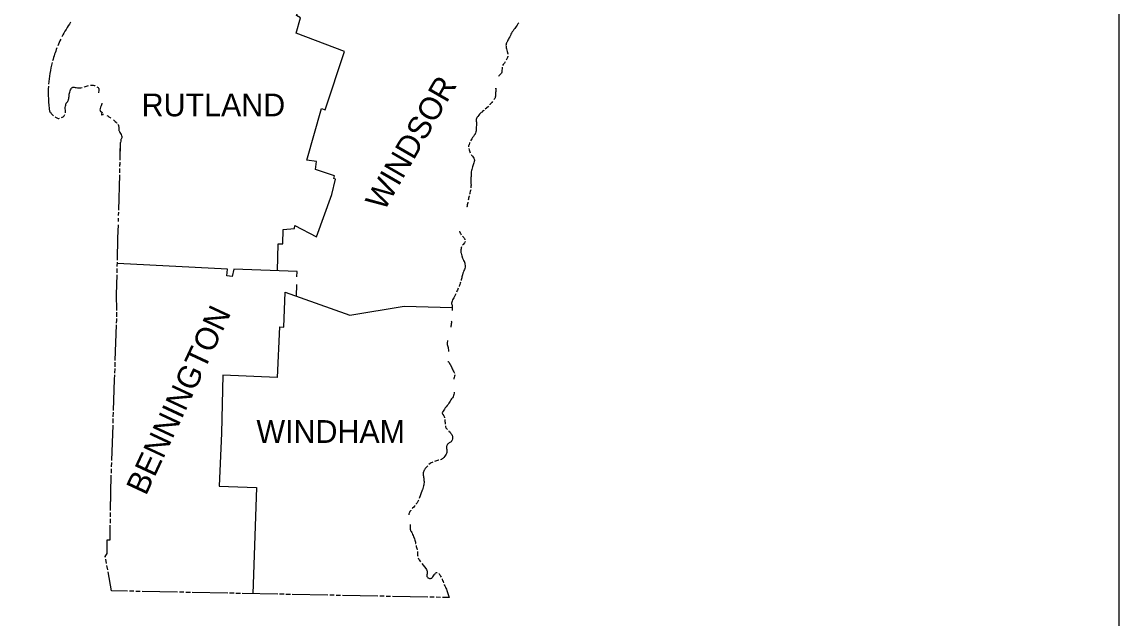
# Model space of a CAD drawing. Extents: x 0 to 32, y 0 to 21.
# Drawn here: x 28.138 to 32, y 15.799 to 17.897 of the extents above; entities that cross this region are included whole.
import ezdxf

# ---------------------------------------------------------------- set-up
doc = ezdxf.new("R2010")
doc.units = 0
doc.layers.add('NBT', color=7, linetype='Continuous')

msp = doc.modelspace()

# ---------------------------------------------------------------- linework, layer by layer
at = {"layer": 'NBT'}
for p, q in [((29.192, 17.5921), (29.2049, 17.5881)), ((29.0447, 16.8238), (29.0594, 16.8233))]:
    msp.add_line(p, q, dxfattribs=at)
msp.add_lwpolyline([(0, 0), (32, 0), (32, 21), (0, 21)], close=True, dxfattribs=at)
for points in [[(29.2049, 17.5881), (29.2728, 17.7927), (29.1029, 17.8581), (29.1188, 17.9115), (29.1044, 17.9198), (29.145, 18.02)], [(29.8867, 17.8937), (29.8837, 17.8899), (29.8806, 17.8855), (29.8774, 17.881), (29.8749, 17.8773), (29.8724, 17.8737), (29.8697, 17.8699), (29.8671, 17.8663), (29.8641, 17.862), (29.8612, 17.8576), (29.8592, 17.8536), (29.8574, 17.8495), (29.8548, 17.845), (29.8523, 17.8403), (29.8505, 17.8366), (29.8487, 17.8328), (29.8466, 17.829), (29.8444, 17.8251), (29.8436, 17.8233), (29.8427, 17.8205), (29.8421, 17.8176), (29.8418, 17.8136), (29.8419, 17.8116), (29.8422, 17.8096), (29.843, 17.8058), (29.8438, 17.8021), (29.8458, 17.7933), (29.8479, 17.7845), (29.8481, 17.7834)], [(29.8483, 17.7769), (29.848, 17.7752), (29.847, 17.7721), (29.8457, 17.7691), (29.8435, 17.7652), (29.8422, 17.7628)], [(29.8281, 17.738), (29.8279, 17.7362), (29.8278, 17.7318), (29.8277, 17.7274), (29.8277, 17.7236), (29.8277, 17.7217), (29.8273, 17.7198), (29.8262, 17.7172), (29.8249, 17.7156), (29.8204, 17.711), (29.8167, 17.7072), (29.8149, 17.7052)], [(29.8389, 17.757), (29.8387, 17.7567), (29.8362, 17.7522), (29.8347, 17.7501), (29.8322, 17.7472), (29.8301, 17.7442)], [(28.2913, 17.5773), (28.2915, 17.579), (28.2914, 17.583), (28.2911, 17.587), (28.2902, 17.5918), (28.2898, 17.5941), (28.2899, 17.5964), (28.2908, 17.6002), (28.2918, 17.6039), (28.2928, 17.6077), (28.2938, 17.6113), (28.2943, 17.6124), (28.2956, 17.6141), (28.298, 17.6162), (28.2991, 17.6174), (28.2999, 17.6187), (28.3015, 17.6228), (28.3022, 17.6249), (28.3027, 17.627), (28.3032, 17.6307), (28.3037, 17.6343), (28.3039, 17.6384), (28.3042, 17.6424), (28.305, 17.6464), (28.3061, 17.6503), (28.3074, 17.6541), (28.309, 17.6578), (28.3109, 17.6622), (28.3122, 17.6641), (28.3142, 17.6658), (28.3161, 17.6668), (28.3175, 17.6672), (28.3196, 17.6672), (28.3217, 17.667), (28.3253, 17.6664), (28.329, 17.6658), (28.3332, 17.6655), (28.3375, 17.6653), (28.3416, 17.6653), (28.3457, 17.6655), (28.3501, 17.6661), (28.3501, 17.6661)], [(28.3568, 17.6678), (28.3581, 17.6683), (28.3618, 17.6695), (28.3654, 17.6707), (28.369, 17.6719), (28.3725, 17.673)], [(28.3793, 17.6743), (28.3806, 17.6744), (28.3846, 17.6745), (28.3882, 17.6743), (28.3917, 17.6736), (28.3939, 17.673), (28.3955, 17.6723)], [(28.4017, 17.6692), (28.404, 17.6677), (28.4058, 17.6662), (28.4074, 17.6642), (28.4083, 17.6624), (28.4087, 17.661), (28.4088, 17.6589), (28.4087, 17.6569), (28.4075, 17.6477)], [(29.8057, 17.6615), (29.8057, 17.6642), (29.8057, 17.6602), (29.8057, 17.6564), (29.8055, 17.6523), (29.8052, 17.6483), (29.8051, 17.6443), (29.8051, 17.6402), (29.8047, 17.6363), (29.8039, 17.6323), (29.8033, 17.6304), (29.8022, 17.6277), (29.8008, 17.625), (29.7991, 17.6225)], [(29.7949, 17.6174), (29.7915, 17.6141), (29.7879, 17.6105), (29.785, 17.6063), (29.7846, 17.6058)], [(28.2351, 17.5817), (28.2382, 17.579), (28.2412, 17.5753), (28.2443, 17.5717), (28.2483, 17.568), (28.2495, 17.5671)], [(28.4196, 17.611), (28.419, 17.6089), (28.4179, 17.6051), (28.4167, 17.6013), (28.4149, 17.5968), (28.4131, 17.5924), (28.4127, 17.5907), (28.4126, 17.5878), (28.4129, 17.5852), (28.4133, 17.5841), (28.4197, 17.578), (28.4198, 17.5772), (28.4196, 17.5764), (28.418, 17.5733), (28.4175, 17.5718), (28.4176, 17.5712), (28.418, 17.5707), (28.4187, 17.5702), (28.4195, 17.5702), (28.421, 17.5708), (28.4233, 17.5719), (28.4243, 17.5722), (28.4248, 17.5722)], [(29.2382, 17.3555), (29.1715, 17.3783), (29.1745, 17.4058), (29.1402, 17.4108), (29.1922, 17.592)], [(29.7641, 17.5861), (29.7635, 17.5855), (29.7597, 17.5815), (29.7577, 17.5801), (29.7544, 17.5783), (29.7529, 17.5773), (29.7516, 17.5761), (29.7487, 17.5724), (29.746, 17.5687), (29.7428, 17.5647), (29.7397, 17.5605), (29.7387, 17.5588), (29.738, 17.5575), (29.7372, 17.5553), (29.737, 17.5531), (29.7372, 17.5484), (29.7376, 17.5438), (29.738, 17.5403), (29.7383, 17.5367), (29.7382, 17.5341), (29.7372, 17.5264), (29.7374, 17.5226), (29.7374, 17.5187), (29.7369, 17.5143), (29.7358, 17.51), (29.7346, 17.5062), (29.7337, 17.5043), (29.7328, 17.5026), (29.73, 17.4984), (29.7272, 17.4943), (29.7245, 17.4902), (29.7218, 17.486), (29.7192, 17.482), (29.7172, 17.4788)], [(29.7807, 17.6005), (29.7787, 17.5983), (29.7749, 17.5947), (29.7731, 17.5933), (29.7688, 17.5905)], [(28.255, 17.5628), (28.2565, 17.5618), (28.2607, 17.5595), (28.2626, 17.5587), (28.2653, 17.5578), (28.2667, 17.5577), (28.2682, 17.5577), (28.2702, 17.5583)], [(28.2767, 17.5605), (28.2792, 17.5614), (28.2809, 17.5622), (28.2827, 17.5632), (28.2847, 17.5648), (28.286, 17.5663), (28.2876, 17.5687), (28.2888, 17.5709)], [(28.4366, 17.5681), (28.4399, 17.5662), (28.4443, 17.5633), (28.4486, 17.5602), (28.4502, 17.5587)], [(28.4596, 17.5524), (28.4626, 17.5502), (28.4665, 17.5467), (28.4703, 17.5429), (28.4717, 17.5412)], [(28.4757, 17.5358), (28.4762, 17.5352), (28.4772, 17.5333), (28.4783, 17.5307), (28.4791, 17.5278), (28.4792, 17.5256), (28.4791, 17.5224), (28.4791, 17.5192), (28.4795, 17.5153), (28.4799, 17.5134), (28.4807, 17.5117), (28.4827, 17.508), (28.4847, 17.5044), (28.4867, 17.5006), (28.4888, 17.4967), (28.4895, 17.4947), (28.4897, 17.4932), (28.4895, 17.491), (28.4891, 17.4887), (28.4885, 17.4869), (28.4872, 17.4842), (28.4865, 17.4828), (28.4861, 17.4814), (28.4854, 17.4778), (28.4852, 17.4731)], [(28.4834, 17.4107), (28.4852, 17.4731)], [(28.4841, 17.4337), (28.4852, 17.4705)], [(29.7145, 17.4728), (29.7135, 17.4699), (29.7121, 17.4662), (29.7107, 17.4626), (29.7103, 17.4608), (29.7104, 17.458)], [(29.7112, 17.4515), (29.7112, 17.4513), (29.7118, 17.4475), (29.7128, 17.4437), (29.714, 17.44), (29.7156, 17.4366)], [(29.7191, 17.431), (29.7208, 17.4287), (29.7239, 17.4246), (29.7266, 17.421), (29.7291, 17.4171), (29.7299, 17.4153), (29.7302, 17.4139), (29.7305, 17.4119), (29.7304, 17.4099), (29.7298, 17.4058), (29.7289, 17.4018), (29.7278, 17.3978), (29.7267, 17.3939), (29.7254, 17.3902), (29.7242, 17.3866), (29.723, 17.3823), (29.7218, 17.3781), (29.7208, 17.3741), (29.7198, 17.37), (29.7192, 17.3661), (29.719, 17.3622), (29.719, 17.3578), (29.719, 17.3536), (29.7186, 17.3499), (29.7182, 17.3462), (29.7179, 17.3423), (29.7177, 17.3385), (29.7176, 17.3347), (29.7177, 17.3309), (29.7184, 17.3271), (29.7188, 17.3252), (29.7189, 17.3232), (29.7186, 17.3194), (29.7182, 17.3155), (29.7182, 17.3127)], [(28.4822, 17.366), (28.4827, 17.3818)], [(28.4822, 17.366), (28.4827, 17.3818)], [(28.4828, 17.3883), (28.4832, 17.4041)], [(28.4828, 17.3883), (28.4831, 17.3987)], [(28.4786, 17.2346), (28.482, 17.3593)], [(28.4786, 17.2346), (28.482, 17.3593)], [(29.0372, 17.0215), (29.0399, 17.1161), (29.0559, 17.1162), (29.0577, 17.167), (29.0972, 17.1697), (29.0986, 17.1807), (29.1747, 17.1404), (29.2283, 17.2901), (29.2412, 17.3433), (29.2357, 17.3462), (29.2382, 17.3555)], [(29.7175, 17.3062), (29.7171, 17.3041), (29.716, 17.2999), (29.715, 17.2962), (29.714, 17.2923), (29.7137, 17.291)], [(29.712, 17.2847), (29.712, 17.2844), (29.7111, 17.2808), (29.7102, 17.2771), (29.7095, 17.2731), (29.7088, 17.2694)], [(28.4781, 17.2163), (28.4784, 17.228)], [(28.4781, 17.2183), (28.4784, 17.228)], [(29.7076, 17.263), (29.7072, 17.261), (29.7056, 17.2529), (29.7049, 17.2492), (29.7043, 17.2456), (29.7042, 17.245)], [(28.4773, 17.1947), (28.4777, 17.2063)], [(28.474, 17.0584), (28.4759, 17.1378), (28.4772, 17.1833)], [(28.474, 17.0584), (28.4759, 17.1378), (28.4772, 17.1833)], [(29.678, 17.1603), (29.6794, 17.1566), (29.6815, 17.1527), (29.6843, 17.1483)], [(29.6885, 17.1433), (29.6912, 17.1403), (29.6932, 17.1384), (29.6949, 17.1363), (29.6959, 17.1345), (29.6968, 17.1318), (29.6971, 17.1307)], [(29.6976, 17.1242), (29.6976, 17.1235), (29.6972, 17.1225), (29.6968, 17.1216), (29.6954, 17.1196), (29.6909, 17.1141), (29.6891, 17.1112)], [(29.6858, 17.1056), (29.6846, 17.1024), (29.6837, 17.0987), (29.6832, 17.0947), (29.683, 17.0907), (29.683, 17.087), (29.6832, 17.0852), (29.6835, 17.0833), (29.6849, 17.0783), (29.6866, 17.0735), (29.6891, 17.0661), (29.6918, 17.0588), (29.6927, 17.057), (29.6944, 17.0543), (29.6952, 17.053), (29.6957, 17.0516), (29.6967, 17.048), (29.6974, 17.0444), (29.6982, 17.0405), (29.6987, 17.0367), (29.6985, 17.0338), (29.6973, 17.0297), (29.6957, 17.0257), (29.6939, 17.0219), (29.6922, 17.0181), (29.6904, 17.0128), (29.6887, 17.0074), (29.6878, 17.0038), (29.6869, 17.0001), (29.6859, 16.9964), (29.685, 16.9928), (29.684, 16.9891), (29.6836, 16.9877)], [(28.4735, 17.0361), (28.4738, 17.0518)], [(28.4735, 17.0361), (28.4738, 17.0518)], [(29.106, 17.0004), (29.1064, 17.0189), (28.8836, 17.0272), (28.8782, 17.0012), (28.8593, 17.0035), (28.8617, 17.027), (28.4737, 17.0465)], [(28.4715, 16.8822), (28.4712, 16.9375), (28.4728, 17.0071)], [(28.4715, 16.8822), (28.4712, 16.9375), (28.4728, 17.0071)], [(28.473, 17.0137), (28.4733, 17.0295)], [(28.473, 17.0137), (28.4733, 17.0295)], [(29.1043, 16.9325), (29.1053, 16.9735)], [(29.674, 16.9607), (29.6725, 16.957), (29.671, 16.9533), (29.6693, 16.9497), (29.6678, 16.9463)], [(29.6818, 16.9813), (29.6808, 16.9777), (29.6796, 16.9734), (29.6782, 16.9692), (29.6773, 16.967), (29.6771, 16.9665)], [(29.0594, 16.8232), (29.0649, 16.9467), (29.2917, 16.8652), (29.4832, 16.8965), (29.6528, 16.8918)], [(29.6652, 16.9403), (29.6643, 16.9383), (29.6609, 16.9305), (29.6585, 16.9263), (29.656, 16.9223), (29.6541, 16.9186), (29.6522, 16.9147), (29.6507, 16.911), (29.6495, 16.9073), (29.6495, 16.9065), (29.6501, 16.9049), (29.6516, 16.9026), (29.6522, 16.9014), (29.6525, 16.9002), (29.6527, 16.8965), (29.6528, 16.8928), (29.6528, 16.8892), (29.6527, 16.8855), (29.6527, 16.8821)], [(28.4713, 16.8375), (28.4717, 16.8471), (28.4716, 16.8532)], [(28.4713, 16.8375), (28.4717, 16.8471), (28.4716, 16.8532)], [(28.4716, 16.8599), (28.4715, 16.8757)], [(28.4716, 16.8599), (28.4715, 16.8757)], [(29.6494, 16.8438), (29.6496, 16.843), (29.6498, 16.8409), (29.6498, 16.8388), (29.6493, 16.8347), (29.6487, 16.8305), (29.6482, 16.8268), (29.6475, 16.823), (29.6473, 16.8224)], [(28.4665, 16.7062), (28.4711, 16.8309)], [(28.4665, 16.7062), (28.4711, 16.8309)], [(29.0447, 16.8238), (29.0367, 16.6458), (28.8453, 16.6543), (28.8408, 16.4497), (28.8319, 16.2638)], [(29.6362, 16.7756), (29.6356, 16.7736), (29.6347, 16.7696), (29.6343, 16.7658), (29.6344, 16.764), (29.6347, 16.7622), (29.6359, 16.7585), (29.6372, 16.7548), (29.6382, 16.7512), (29.6388, 16.7475), (29.6392, 16.743), (29.6392, 16.7384), (29.6392, 16.7373)], [(28.4657, 16.6838), (28.4662, 16.6996)], [(28.4657, 16.6838), (28.4662, 16.6996)], [(29.6373, 16.7027), (29.6378, 16.7022), (29.6391, 16.701), (29.6402, 16.6996), (29.6453, 16.6919), (29.6498, 16.6838), (29.6512, 16.6803), (29.6526, 16.6767), (29.6543, 16.6728), (29.6562, 16.6689), (29.6585, 16.6653), (29.6607, 16.6615), (29.6607, 16.6614)], [(28.4603, 16.5301), (28.4641, 16.6388), (28.4647, 16.6548)], [(28.4603, 16.5301), (28.4641, 16.6388), (28.4647, 16.6548)], [(28.4649, 16.6614), (28.4655, 16.6772)], [(28.4649, 16.6614), (28.4655, 16.6772)], [(29.6622, 16.6551), (29.662, 16.6541), (29.661, 16.6502), (29.6598, 16.6464), (29.6587, 16.6424), (29.6579, 16.6401)], [(29.6592, 16.5946), (29.6592, 16.5933), (29.6591, 16.5904), (29.6585, 16.5865), (29.6573, 16.5826), (29.6556, 16.5783), (29.6532, 16.5743), (29.6504, 16.5707), (29.6475, 16.567), (29.6452, 16.563), (29.6427, 16.559), (29.6403, 16.5551), (29.6377, 16.5513), (29.6343, 16.5471), (29.6308, 16.5428), (29.6279, 16.5389), (29.6251, 16.535), (29.6226, 16.5313), (29.6202, 16.5275), (29.6192, 16.5257), (29.618, 16.5229), (29.6177, 16.5215), (29.6176, 16.5202), (29.6178, 16.5182), (29.6194, 16.5152), (29.623, 16.5105), (29.6245, 16.5081), (29.6254, 16.5055), (29.6257, 16.504)], [(28.4587, 16.4853), (28.4593, 16.5011)], [(28.4587, 16.4853), (28.4593, 16.5011)], [(28.4595, 16.5077), (28.4601, 16.5234)], [(28.4595, 16.5077), (28.4601, 16.5234)], [(29.6264, 16.4975), (29.6264, 16.4946), (29.6266, 16.4909), (29.6272, 16.4873), (29.6278, 16.4838), (29.6281, 16.482)], [(28.4542, 16.354), (28.4585, 16.4787)], [(28.4542, 16.354), (28.4585, 16.4787)], [(29.6406, 16.4577), (29.6412, 16.4571), (29.6449, 16.4531), (29.6481, 16.4492), (29.6508, 16.4451), (29.6528, 16.4416), (29.6536, 16.4398), (29.654, 16.4379), (29.6541, 16.436), (29.6537, 16.4331), (29.653, 16.4302), (29.6521, 16.4258), (29.6513, 16.4236), (29.6501, 16.4217), (29.6483, 16.4198), (29.6422, 16.4157), (29.6383, 16.4124), (29.6364, 16.4107), (29.6347, 16.4086), (29.6336, 16.4067), (29.6331, 16.4052), (29.6327, 16.4028), (29.6327, 16.4005), (29.633, 16.3965), (29.6334, 16.3925), (29.6335, 16.3881), (29.6335, 16.3837), (29.6333, 16.3818), (29.6327, 16.3789), (29.6315, 16.3761), (29.6292, 16.3722), (29.6264, 16.3686), (29.6232, 16.3647), (29.6195, 16.361), (29.6177, 16.3595), (29.6148, 16.3577), (29.6133, 16.3569), (29.6117, 16.3564), (29.6113, 16.3562)], [(29.6289, 16.4755), (29.6292, 16.4722), (29.6296, 16.4702), (29.63, 16.4692), (29.6306, 16.4683), (29.6339, 16.4647), (29.6361, 16.4624)], [(28.4534, 16.3316), (28.454, 16.3473)], [(28.4534, 16.3316), (28.454, 16.3473)], [(29.5839, 16.3481), (29.5821, 16.3471), (29.5782, 16.3451), (29.5746, 16.3428), (29.5708, 16.3397), (29.5708, 16.3397)], [(29.6049, 16.3547), (29.6042, 16.3546), (29.6006, 16.3536), (29.5969, 16.3526), (29.5932, 16.3517), (29.5898, 16.3507)], [(28.45, 16.1778), (28.4525, 16.3026)], [(28.4519, 16.2727), (28.4525, 16.3026)], [(28.4527, 16.3092), (28.4532, 16.325)], [(28.4527, 16.3092), (28.4532, 16.325)], [(29.5662, 16.3351), (29.5639, 16.3328), (29.5605, 16.329), (29.5574, 16.3253), (29.5546, 16.3214), (29.5535, 16.3196), (29.5522, 16.3166), (29.5511, 16.3135), (29.5502, 16.3099), (29.5501, 16.3081), (29.5501, 16.3063), (29.5508, 16.3026), (29.5515, 16.2988), (29.5519, 16.2951), (29.5522, 16.2913), (29.5527, 16.2876), (29.5532, 16.2838), (29.5535, 16.2799), (29.5534, 16.2759), (29.553, 16.2721), (29.5523, 16.2682), (29.5517, 16.2645), (29.5482, 16.2505)], [(28.8319, 16.2637), (28.9631, 16.2585), (28.9508, 15.8851)], [(28.45, 16.1778), (28.4513, 16.2437)], [(29.5369, 16.2214), (29.5481, 16.2503)], [(29.5217, 16.195), (29.5203, 16.1934), (29.517, 16.1897), (29.5132, 16.1857), (29.5111, 16.1836)], [(29.5335, 16.2138), (29.5334, 16.2137), (29.5312, 16.2093), (29.5287, 16.2052), (29.5262, 16.2012), (29.5256, 16.2003)], [(28.4491, 16.133), (28.4494, 16.1488)], [(28.4491, 16.133), (28.4494, 16.1488)], [(28.4495, 16.1554), (28.4498, 16.1712)], [(28.4495, 16.1554), (28.4498, 16.1712)], [(29.5067, 16.1786), (29.5065, 16.1782), (29.5037, 16.1743), (29.5017, 16.1706), (29.5008, 16.1687), (29.5003, 16.1667), (29.5001, 16.1648), (29.5001, 16.1624)], [(28.432, 16.0128), (28.4314, 16.0162), (28.4374, 16.0263), (28.4379, 16.0743), (28.4479, 16.0749), (28.4489, 16.1264)], [(28.432, 16.0128), (28.4314, 16.0162), (28.4374, 16.0263), (28.4379, 16.0743), (28.4479, 16.0749), (28.4489, 16.1264)], [(29.505, 16.1283), (29.5047, 16.1164), (29.505, 16.1126), (29.5056, 16.1089), (29.5062, 16.1071), (29.5068, 16.1053), (29.508, 16.1034), (29.5099, 16.1006), (29.5116, 16.0977), (29.5133, 16.0937), (29.515, 16.0897), (29.5168, 16.0857), (29.5186, 16.0817), (29.5201, 16.0777), (29.5212, 16.0735), (29.522, 16.0697), (29.5227, 16.066), (29.5237, 16.0623), (29.524, 16.0613)], [(29.5254, 16.0548), (29.5261, 16.0513), (29.5271, 16.0475), (29.5281, 16.0437), (29.5289, 16.0399), (29.529, 16.0397)], [(29.5299, 16.0332), (29.5301, 16.0323), (29.5303, 16.0285), (29.5306, 16.0243), (29.5309, 16.0203), (29.5314, 16.0177)], [(28.436, 15.9908), (28.4332, 16.0062)], [(28.436, 15.9908), (28.4332, 16.0062)], [(29.5331, 16.0113), (29.534, 16.0083), (29.5347, 16.0063), (29.5358, 16.0046), (29.5387, 16.0007), (29.5412, 15.9973)], [(29.5453, 15.9913), (29.5593, 15.9737), (29.5617, 15.9703), (29.5637, 15.9663), (29.5642, 15.9646), (29.5647, 15.9618), (29.5648, 15.9592), (29.5643, 15.9553), (29.5637, 15.9515), (29.5636, 15.9478), (29.5637, 15.9459), (29.5645, 15.9441), (29.5652, 15.9429), (29.5668, 15.9413), (29.5682, 15.9405), (29.5704, 15.9395), (29.5727, 15.9388), (29.5746, 15.9386), (29.5761, 15.9387), (29.5782, 15.9392), (29.5792, 15.9397), (29.5802, 15.9402), (29.5822, 15.9421), (29.5848, 15.9448), (29.5872, 15.9479), (29.5894, 15.9515), (29.5906, 15.9534), (29.592, 15.9552), (29.5938, 15.957), (29.5952, 15.9582), (29.5973, 15.9597), (29.5985, 15.96), (29.5994, 15.9601)], [(28.4399, 15.9687), (28.4372, 15.9842)], [(28.4399, 15.9687), (28.4372, 15.9842)], [(28.5098, 15.894), (28.4532, 15.8952), (28.4411, 15.9622)], [(28.5098, 15.894), (28.4532, 15.8952), (28.4411, 15.9622)], [(29.6049, 15.9567), (29.6068, 15.9547), (29.6083, 15.9529), (29.6101, 15.9502), (29.6116, 15.9472), (29.6131, 15.9436)], [(29.6159, 15.9377), (29.6168, 15.9358), (29.6189, 15.9317), (29.6204, 15.9277), (29.6219, 15.9238), (29.6221, 15.9233)], [(29.6244, 15.9172), (29.6247, 15.9164), (29.6266, 15.9124), (29.6285, 15.9085), (29.6306, 15.9046), (29.6327, 15.9006), (29.6341, 15.8969), (29.6352, 15.8933), (29.6416, 15.8713)], [(28.5322, 15.8935), (28.5164, 15.8938)], [(28.5322, 15.8935), (28.5164, 15.8938)], [(28.5546, 15.8931), (28.5388, 15.8934)], [(28.5546, 15.8931), (28.5388, 15.8934)], [(28.686, 15.8904), (28.5612, 15.8929)], [(28.686, 15.8904), (28.5612, 15.8929)], [(28.7083, 15.89), (28.6926, 15.8903)], [(28.7083, 15.89), (28.6926, 15.8903)], [(28.7307, 15.8896), (28.715, 15.8898)], [(28.7307, 15.8896), (28.715, 15.8898)], [(28.8622, 15.8869), (28.7374, 15.8894)], [(28.8622, 15.8869), (28.7374, 15.8894)], [(28.8846, 15.8865), (28.8688, 15.8867)], [(28.8846, 15.8865), (28.8688, 15.8867)], [(28.9069, 15.886), (28.8912, 15.8863)], [(28.9069, 15.886), (28.8912, 15.8863)], [(29.0383, 15.8833), (28.9136, 15.8859)], [(29.0383, 15.8833), (28.9136, 15.8859)], [(29.0607, 15.8829), (29.045, 15.8833)], [(29.0607, 15.8829), (29.045, 15.8833)], [(29.0832, 15.8825), (29.0673, 15.8828)], [(29.0832, 15.8825), (29.0673, 15.8828)], [(29.2146, 15.8798), (29.0897, 15.8823)], [(29.2146, 15.8798), (29.0897, 15.8823)], [(29.2369, 15.8794), (29.2212, 15.8797)], [(29.2369, 15.8794), (29.2212, 15.8797)], [(29.2593, 15.879), (29.2435, 15.8792)], [(29.2593, 15.879), (29.2435, 15.8792)], [(29.3907, 15.8763), (29.2659, 15.8788)], [(29.3907, 15.8763), (29.2659, 15.8788)], [(29.4131, 15.8759), (29.3973, 15.8762)], [(29.4131, 15.8759), (29.3973, 15.8762)], [(29.4355, 15.8754), (29.4197, 15.8758)], [(29.4355, 15.8754), (29.4197, 15.8758)], [(29.5669, 15.8728), (29.4421, 15.8753)], [(29.5669, 15.8728), (29.4421, 15.8753)], [(29.5892, 15.8723), (29.5735, 15.8727)], [(29.5892, 15.8723), (29.5735, 15.8727)], [(29.6117, 15.872), (29.5959, 15.8723)], [(29.6416, 15.8713), (29.6179, 15.8718)], [(29.6213, 15.8717), (29.6182, 15.8718)]]:
    msp.add_lwpolyline(points, dxfattribs=at)
for start, end in [(145.131, 152.9509), (158.4799, 164.7997), (154.1575, 157.4904), (165.6179, 175.6782), (176.5462, 188.2442)]:
    msp.add_arc((28.6695, 17.6448), 0.4391, start, end, dxfattribs=at)

# ---------------------------------------------------------------- texts
for s, rotation, p in [('WINDSOR', 59.9976, (29.4125, 17.2281)), ('BENNINGTON', 65.0034, (28.5743, 16.2274))]:
    msp.add_text(s, height=0.07997, rotation=rotation, dxfattribs=at).set_placement(p)
for s, p in [('RUTLAND', (28.5593, 17.5649)), ('WINDHAM', (28.9633, 16.4158))]:
    msp.add_text(s, height=0.08, dxfattribs=at).set_placement(p)

doc.saveas('drawing.dxf')
